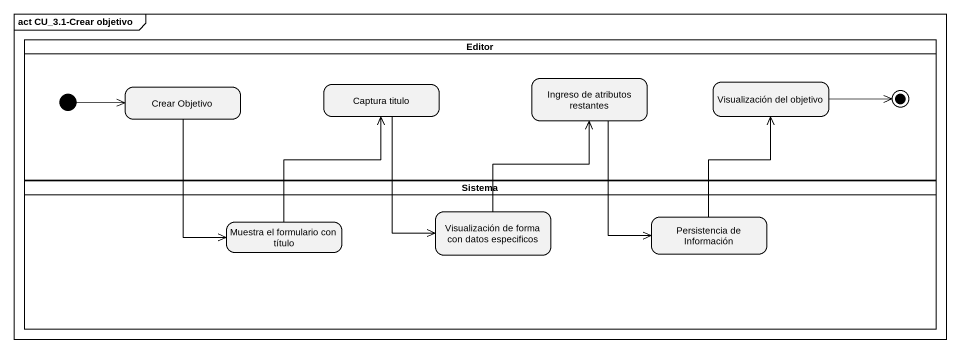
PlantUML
@startuml
mainframe act CU_3.1-Crear objetivo
hide empty description
state Editor <<partition>> {
  state "Crear Objetivo" as Crear_Objetivo
  state "Captura titulo" as Captura_titulo
  state "Ingreso de atributos restantes" as Ingreso_de_atributos
  state "Visualización del objetivo" as Visualización_del_objetivo
  [*] -right-> Crear_Objetivo
  Visualización_del_objetivo -right-> [*]
}
state Sistema <<partition>> {
  state "Visualización de forma con datos especificos" as Visualización_de_forma_con
  state "Persistencia de Información" as Persistencia_de_Información
  state "Muestra el formulario con título" as Muestra_el_formulario_con
}
Crear_Objetivo --> Muestra_el_formulario_con
Captura_titulo --> Visualización_de_forma_con
Ingreso_de_atributos --> Persistencia_de_Información
Visualización_de_forma_con -up-> Ingreso_de_atributos
Persistencia_de_Información -up-> Visualización_del_objetivo
Muestra_el_formulario_con -up-> Captura_titulo
@enduml
